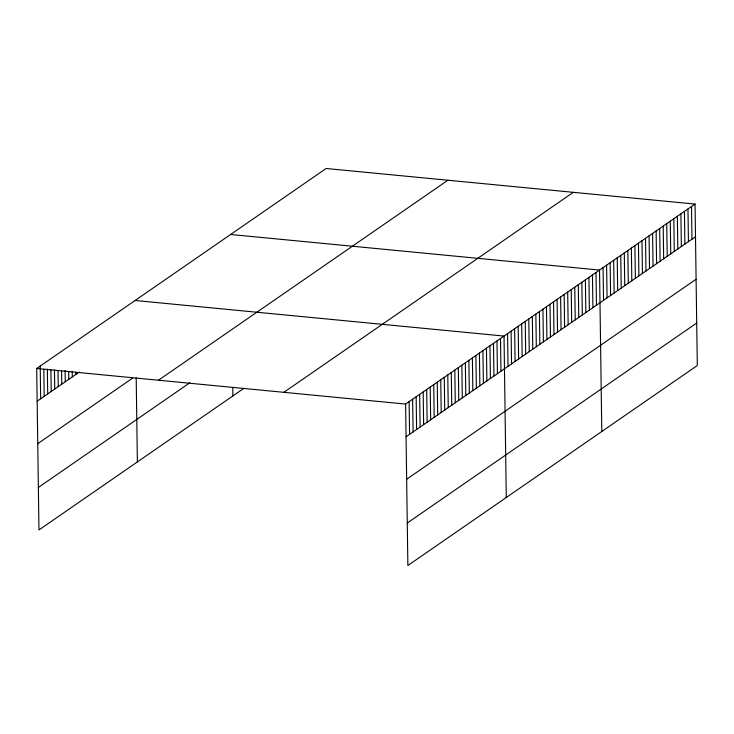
<?xml version="1.0" encoding="UTF-8"?>
<svg xmlns="http://www.w3.org/2000/svg" width="734" height="734" viewBox="0 0 734 734"><rect width="100%" height="100%" fill="white"/><g stroke="black" fill="none" stroke-linecap="round" stroke-linejoin="round"><path stroke-width="1.1" d="M243.495 388.598L38.957 529.93L36.7 368.486L326.135 168.49L695.043 204.07L697.3 365.514L407.865 565.51L405.608 404.067L695.043 204.07M37.159 401.186L79.336 372.046M37.746 443.675L132.643 378.102M158.443 380.23L447.878 180.234M38.361 487.449L189.831 382.781M283.865 392.323L573.309 192.326M406.067 436.767L695.502 236.779M406.654 479.256L696.098 279.259M407.269 523.03L696.704 323.033M230.623 234.485L599.531 270.066L601.788 431.509M135.111 300.49L504.019 336.071L506.267 497.514M36.7 368.486L405.608 404.067M691.511 206.511L691.969 239.22M687.969 208.961L688.428 241.66M684.437 211.401L684.886 244.11M680.895 213.851L681.354 246.551M677.354 216.291L677.812 249M673.821 218.741L674.28 251.441M670.28 221.182L670.738 253.881M666.747 223.622L667.206 256.331M663.206 226.072L663.664 258.772M659.673 228.513L660.123 261.221M656.132 230.962L656.591 263.662M652.59 233.403L653.049 266.112M649.058 235.843L649.517 268.552M645.516 238.293L645.975 270.993M641.984 240.734L642.443 273.443M638.442 243.183L638.901 275.883M634.91 245.624L635.36 278.333M631.368 248.074L631.827 280.773M627.836 250.514L628.286 283.223M624.295 252.955L624.753 285.664M620.753 255.404L621.212 288.104M617.221 257.845L617.679 290.554M613.679 260.295L614.138 292.994M610.147 262.735L610.596 295.444M606.605 265.176L607.064 297.885M603.073 267.626L603.522 300.325M595.99 272.516L596.448 305.216M592.457 274.956L592.916 307.665M588.916 277.406L589.374 310.106M585.383 279.847L585.833 312.556M581.842 282.287L582.301 314.996M578.309 284.737L578.759 317.437M574.768 287.178L575.227 319.886M571.226 289.627L571.685 322.327M567.694 292.068L568.153 324.777M564.152 294.517L564.611 327.217M560.62 296.958L561.07 329.658M557.078 299.399L557.537 332.107M553.546 301.848L553.996 334.548M550.005 304.289L550.463 336.998M546.463 306.739L546.922 339.438M542.931 309.179L543.389 341.888M539.389 311.62L539.848 344.329M535.857 314.069L536.315 346.769M532.315 316.51L532.774 349.219M528.783 318.96L529.232 351.659M525.241 321.4L525.7 354.109M521.7 323.85L522.158 356.55M518.167 326.291L518.626 358.999M514.626 328.731L515.084 361.44M511.093 331.181L511.552 363.881M507.552 333.621L508.011 366.33M500.505 338.493L500.955 371.202M496.991 340.925L497.441 373.634M493.468 343.356L493.927 376.056M489.954 345.778L490.413 378.487M486.44 348.21L486.899 380.918M482.926 350.641L483.385 383.341M479.412 353.063L479.871 385.772M475.898 355.495L476.357 388.203M472.384 357.926L472.843 390.626M468.87 360.357L469.329 393.057M465.356 362.779L465.815 395.488M461.842 365.211L462.301 397.911M458.328 367.642L458.787 400.342M454.814 370.064L455.273 402.773M451.3 372.496L451.749 405.205M447.786 374.927L448.235 407.627M444.272 377.349L444.721 410.058M440.749 379.781L441.207 412.49M437.235 382.212L437.693 414.912M433.721 384.634L434.179 417.343M430.207 387.066L430.665 419.775M426.693 389.497L427.151 422.197M423.179 391.919L423.637 424.628M419.664 394.351L420.123 427.06M416.15 396.782L416.609 429.482M412.636 399.213L413.095 431.913M409.122 401.636L409.581 434.344M232.761 387.433L232.88 395.929M136.194 377.863L137.368 461.934M75.785 372.221L75.813 374.478M72.226 371.266L72.299 376.909M68.675 371.441L68.785 379.331M65.115 370.486L65.271 381.763M61.573 370.661L61.757 384.194M58.023 370.835L58.243 386.616M54.463 369.872L54.729 389.048M50.912 370.046L51.215 391.479M47.352 369.092L47.701 393.901M43.811 369.266L44.187 396.332M40.214 366.055L40.673 398.764"/></g></svg>
